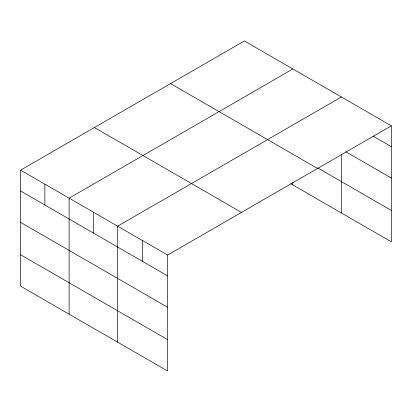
<?xml version="1.0" encoding="UTF-8"?>
<svg xmlns="http://www.w3.org/2000/svg" width="412" height="412" viewBox="0 0 412 412"><rect width="100%" height="100%" fill="white"/><g stroke="black" fill="none" stroke-linecap="round" stroke-linejoin="round"><path stroke-width="0.62" d="M391.4 125.845L244.368 40.958L20.6 170.151L20.6 286.155L167.632 371.042L167.632 255.038L391.4 125.845L391.4 241.849L290.681 183.701M292.891 68.974L69.118 198.162L69.118 314.165M341.409 96.985L117.641 226.178L117.641 342.181M373.071 136.109L391.4 146.693M345.853 151.796L391.4 178.092M317.698 167.895L391.4 210.45M170.527 83.595L317.554 168.482M94.446 127.519L241.473 212.407M20.6 170.151L167.632 255.038M20.6 190.998L167.632 275.886M20.6 222.398L167.632 307.285M20.6 254.75L167.632 339.637M341.409 154.309L341.409 212.989M292.891 182.413L292.891 184.973M142.634 240.608L142.634 261.455M93.38 212.17L93.38 233.017M44.862 184.159L44.862 205.001"/></g></svg>
